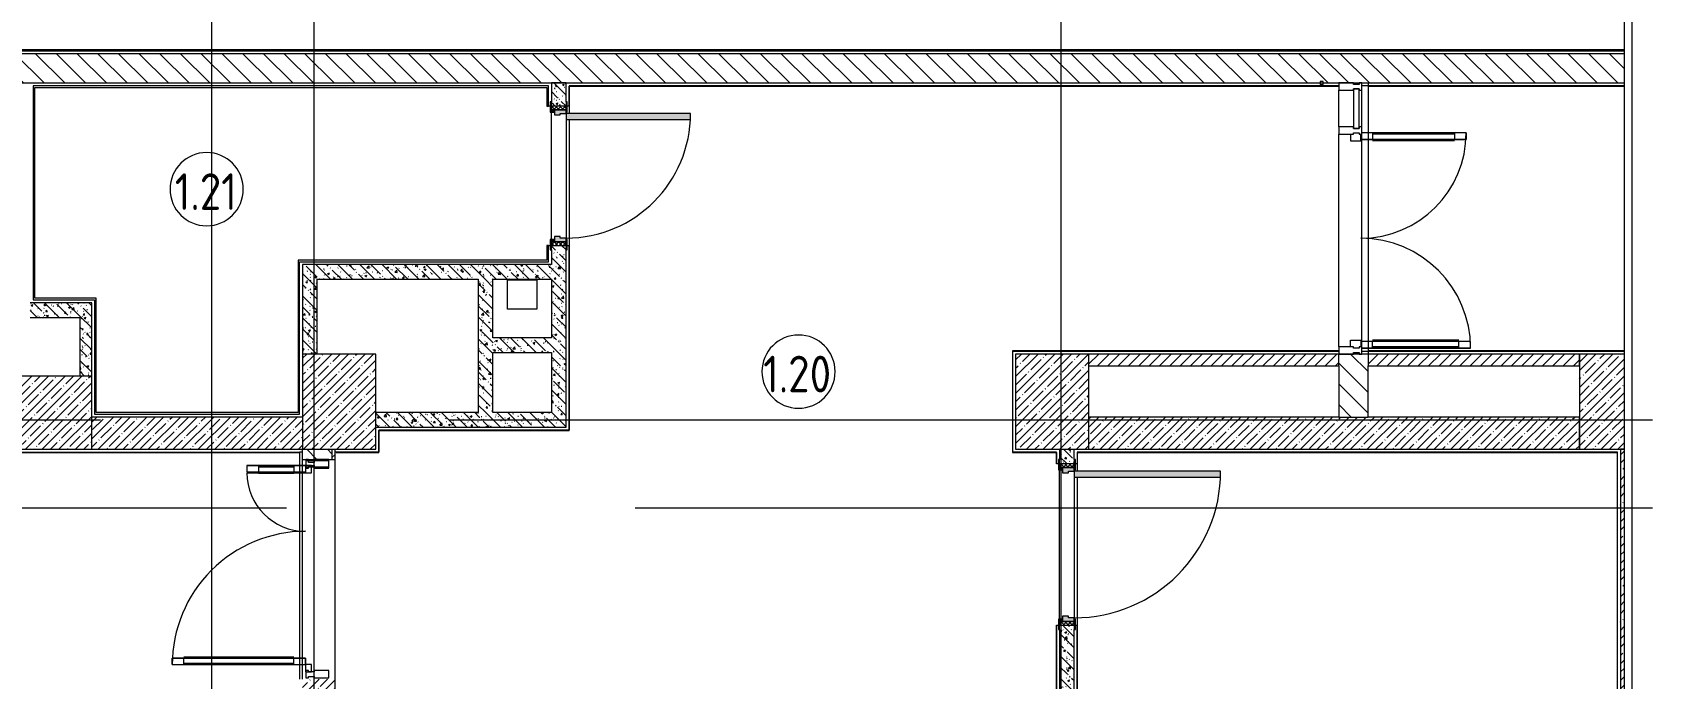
# Model space of a CAD drawing. Header units: millimetres. Extents: x -7229 to 200285, y -8553 to 29000.
# Drawn here: x 169791 to 180856, y 9335 to 13745 of the extents above; entities that cross this region are included whole.
import ezdxf

# ---------------------------------------------------------------- set-up
doc = ezdxf.new("R2010")
doc.units = ezdxf.units.MM
doc.linetypes.add('Осевая', pattern=[15875, 3175, -2381.25, 7937.5, -2381.25])
for name, color, linetype, lineweight in [('A-AREA-IDEN', 7, 'Continuous', 9), ('A-DETL-GENF', 7, 'Continuous', 9), ('A-GLAZ-CURT-2', 7, 'Continuous', 9), ('A-GLAZ-CWMG-3', 7, 'Continuous', 9), ('A-WALL-2', 7, 'Continuous', 9), ('A-WALL-4', 7, 'Continuous', 13), ('I-WALL-7', 7, 'Continuous', 9), ('S-COLS-2', 7, 'Continuous', 9), ('Оси', 7, 'Continuous', 9), ('Оси-2', 7, 'Осевая', 9)]:
    doc.layers.add(name, color=color, linetype=linetype, lineweight=lineweight)
for name, color, linetype, lineweight, true_color in [('A-DETL-GENF-5', 7, 'Continuous', 9, 0xaaaaaa), ('A-DOOR-5', 7, 'Continuous', 9, 0xaaaaaa), ('A-DOOR-6', 7, 'Continuous', 9, 0xe2e2e2), ('A-DOOR-FRAM-4', 7, 'Continuous', 9, 0xe2e2e2), ('A-DOOR-FRAM-5', 7, 'Continuous', 9, 0xaaaaaa), ('A-FLOR-3', 7, 'Continuous', 9, 0xaaaaaa), ('I-WALL-8', 7, 'Continuous', 9, 0x787878)]:
    doc.layers.add(name, color=color, linetype=linetype, lineweight=lineweight, true_color=true_color)
doc.styles.add('GOST Common', font='GOST_Common.ttf', dxfattribs={"width": 0.9, "height": 250})
pattern_1 = [(45, (96155.96, 0), (-57.02463, 57.02463), []), (45, (96212.986, 0), (-57.02463, 57.02463), [100.806, -20.161, 3.353, -16.808])]
pattern_2 = [(135, (96155.96, 0), (-70.71068, -70.71068), [])]
pattern_3 = [(135, (96155.96, 0), (-75.43415, -75.43415), [106.68, -17.78, 3.556, -17.78]), (135, (96155.96, 75.39), (-75.43415, -75.43415), []), (50, (96155.96, 0), (127.52922, -11.15758), [13.335, -146.685]), (355, (96155.96, 0), (-24.66966, 133.74002), [10.668, -117.348]), (100.451, (96166.59, -0.93), (102.85973, 122.58178), [11.333, -124.663]), (46.184, (96155.96, 35.56), (189.75516, -29.43036), [20.002, -220.027]), (96.636, (96171.77, 33.1), (166.1822, 173.1996), [17, -186.995]), (351.184, (96155.96, 35.56), (166.18393, 173.19757), [16.002, -176.022]), (21, (96173.74, 26.67), (106.13027, -71.58603), [13.335, -146.685]), (326, (96173.74, 26.67), (43.26188, 128.93175), [10.668, -117.348]), (71.451, (96182.58, 20.7), (149.39198, 57.34505), [11.333, -124.663]), (37.5, (96155.96, 0), (2.162228, 59.188357), [3.353, -112.573, 3.353, -115.773, -117.792]), (37.5, (96155.96, 0), (2.162228, 59.188357), [-235.052, 3.353, -114.44]), (7.5, (96155.96, 0), (46.773857, 70.12615), [3.353, -64.567, 3.353, -109.906, -44.894]), (7.5, (96155.96, 0), (46.773857, 70.12615), [-181.178, 3.353, -41.542]), (327.5, (96116.31, 0), (94.91367, -4.010093), [3.353, -41.097, 3.353, -135.331, -184.023]), (327.5, (96116.31, 0), (94.91367, -4.010093), [-183.134, 3.353, -180.67]), (317.5, (96098.53, 0), (103.69057, 17.79882), [3.353, -54.432, 3.353, -88.748, -130.683]), (317.5, (96098.53, 0), (103.69057, 17.79882), [-149.885, 3.353, -127.33])]

# ---------------------------------------------------------------- blocks, each defined once
blk = doc.blocks.new('BSC_Колонна _Прямоугольная - 650х500-23287315-План монтажа зашивок 1 этажа  в осях 12-23 лист 1')
at = {"layer": 'S-COLS-2'}
h = blk.add_hatch(dxfattribs=at)
h.set_pattern_fill('FP_152', color=256, style=0, pattern_type=2)
h.set_pattern_definition([(135, (11225, -75730), (-57.02463, -57.02463), []), (135, (11225, -75672.975), (-57.02463, -57.02463), [100.806, -20.161, 3.353, -16.808])])
h.paths.add_polyline_path([(325, -250), (325, 250), (-325, 250), (-325, -250), (169, -250)])
for p, q in [((325, 250), (-325, 250)), ((-325, 250), (-325, -250)), ((325, -250), (325, 250)), ((-325, -250), (325, -250))]:
    blk.add_line(p, q, dxfattribs=at)
blk = doc.blocks.new('BSC_Колонна _Прямоугольная - 500х500-V160-План монтажа зашивок 1 этажа  в осях 12-23 лист 1')
at = {"layer": 'S-COLS-2'}
h = blk.add_hatch(dxfattribs=at)
h.set_pattern_fill('FP_153', color=256, style=0, pattern_type=2)
h.set_pattern_definition([(45, (-73790, -11150), (-57.02463, 57.02463), []), (45, (-73732.975, -11150), (-57.02463, 57.02463), [100.806, -20.161, 3.353, -16.808])])
h.paths.add_polyline_path([(250, -250), (250, 250), (-250, 250), (-250, -250), (-85, -250)])
for p, q in [((250, 250), (-250, 250)), ((-250, 250), (-250, -250)), ((250, -250), (250, 250)), ((-250, -250), (250, -250))]:
    blk.add_line(p, q, dxfattribs=at)
blk = doc.blocks.new('Системная панель - Стекло - 40мм-22736316-План монтажа зашивок 1 этажа  в осях 12-23 лист 1')
at = {"layer": 'A-GLAZ-CURT-2'}
for p, q in [((135, 0), (-135, 0)), ((-135, 0), (-135, -40)), ((135, -40), (135, 0)), ((-135, -40), (135, -40))]:
    blk.add_line(p, q, dxfattribs=at)
blk = doc.blocks.new('Прямоугольный импост - Импост структурный с накладкой - 160мм Темный-32274872-План монтажа зашивок 1 этажа  в осях 12-23 лист 1')
at = {"layer": 'A-GLAZ-CWMG-3'}
for p, q in [((82557, 13100), (82557, 13350)), ((82714, 13100), (82714, 13350))]:
    blk.add_line(p, q, dxfattribs=at)
blk = doc.blocks.new('Прямоугольный импост - Импост структурный с накладкой - 160мм Темный-30755840-План монтажа зашивок 1 этажа  в осях 12-23 лист 1')
at = {"layer": 'A-GLAZ-CWMG-3'}
for p, q in [((-50, 40), (-50, 140)), ((-50, 140), (0, 140)), ((0, 140), (0, 40)), ((-40, 40), (-50, 40)), ((-50, -17), (-50, 0)), ((-50, 0), (-40, 0)), ((-40, 0), (-40, 40)), ((-10, 40), (-10, 0)), ((0, 40), (-10, 40)), ((-10, 0), (0, 0)), ((0, 0), (0, -17)), ((0, -17), (-50, -17))]:
    blk.add_line(p, q, dxfattribs=at)
blk = doc.blocks.new('Дверь_Витражная_остекление_ - ДВН_CОШ в витраже В-7-32274869-План монтажа зашивок 1 этажа  в осях 12-23 лист 1')
at = {"layer": 'A-DETL-GENF-5'}
for p, q in [((-735, 730), (-690, 730)), ((-735, 730), (-735, 17)), ((-690, 730), (-735, 730)), ((-735, 730), (-735, 17)), ((-690, 730), (-690, 10)), ((-690, 10), (-690, 730)), ((681, 680), (681, 90)), ((735, 760), (690, 760)), ((690, 760), (690, 10)), ((735, 760), (690, 760)), ((690, 760), (690, 10)), ((735, 680), (690, 680)), ((725, 680), (725, 90)), ((735, 760), (735, 17)), ((735, 17), (735, 760)), ((-735, 650), (-690, 650)), ((-725, 650), (-725, 90)), ((-681, 650), (-681, 90)), ((-735, 90), (-690, 90)), ((-690, 10), (-725, 10)), ((-725, 10), (-690, 10)), ((-680, 10), (-725, 10)), ((-680, -60), (-680, 10)), ((680, -60), (680, 10)), ((680, 10), (725, 10)), ((735, 90), (690, 90)), ((690, 10), (725, 10)), ((690, 10), (725, 10)), ((-725, -60), (-680, -60)), ((725, -60), (680, -60))]:
    blk.add_line(p, q, dxfattribs=at)
at = {"layer": 'A-DOOR-5'}
for p, q in [((-735, 730), (-735, 17)), ((735, 760), (735, 17))]:
    blk.add_line(p, q, dxfattribs=at)
for centre, radius, start, end in [((-735, 10), 720, 360, 90), ((735, 10), 750, 90, 180)]:
    blk.add_arc(centre, radius, start, end, dxfattribs=at)
blk = doc.blocks.new('Прямоугольный импост - Импост структурный с накладкой - 160мм Темный-30755836-План монтажа зашивок 1 этажа  в осях 12-23 лист 1')
at = {"layer": 'A-GLAZ-CWMG-3'}
for p, q in [((-25, 40), (-25, 140)), ((-25, 140), (25, 140)), ((25, 140), (25, 40)), ((-15, 40), (-25, 40)), ((-25, -17), (-25, 0)), ((-25, 0), (-15, 0)), ((-15, 0), (-15, 40)), ((15, 40), (15, 0)), ((25, 40), (15, 40)), ((15, 0), (25, 0)), ((25, 0), (25, -17)), ((25, -17), (-25, -17))]:
    blk.add_line(p, q, dxfattribs=at)
blk = doc.blocks.new('Прямоугольный импост - Импост структурный с накладкой - 160мм Темный-30755843-План монтажа зашивок 1 этажа  в осях 12-23 лист 1')
at = {"layer": 'A-GLAZ-CWMG-3'}
for p, q in [((0, 140), (-50, 140)), ((-50, 140), (-50, 40)), ((0, 40), (0, 140)), ((-50, 40), (-40, 40)), ((-40, 0), (-50, 0)), ((-50, 0), (-50, -17)), ((-40, 40), (-40, 0)), ((-10, 0), (-10, 40)), ((-10, 40), (0, 40)), ((0, 0), (-10, 0)), ((0, -17), (0, 0)), ((-50, -17), (0, -17))]:
    blk.add_line(p, q, dxfattribs=at)
blk = doc.blocks.new('110_Дверь_СКБ_1Ст_Внутренняя1 - Д-7_п__950x2100h_Туалет EW30-32892359-План монтажа зашивок 1 этажа  в осях 12-23 лист 1')
at = {"layer": 'A-DOOR-5'}
h = blk.add_hatch(dxfattribs=at)
h.set_pattern_fill('FP_31', color=256, style=0, pattern_type=2)
h.set_pattern_definition([(135, (1826.41, 114.685), (-14.14214, -14.14214), []), (225, (1826.41, 114.685), (14.14214, -14.14214), [])])
h.paths.add_polyline_path([(487, -50), (487, 50), (462, 50), (462, -50)])
at = {"layer": 'A-DOOR-6'}
h = blk.add_hatch(color=256, dxfattribs=at)
h.paths.add_polyline_path([(462, 19), (462, 50), (437, 50), (437, 10), (427, 10), (427, -30), (462, -30), (462, -19)])
h.paths.add_polyline_path([(-403, 10), (-413, 10), (-413, 50), (-438, 50), (-438, -30), (-403, -30), (-403, -6)])
at = {"layer": 'A-DOOR-FRAM-4'}
for points in [[(-373, 366), (-373, 900), (-413, 900), (-413, 50), (-373, 50), (-373, 220)], [(-423, 50), (-423, 58), (-493, 58), (-493, 50), (-438, 50)], [(517, 50), (517, 58), (447, 58), (447, 50), (487, 50)], [(-423, -58), (-423, -50), (-493, -50), (-493, -58), (-425, -58)], [(-423, -30), (-438, -30), (-438, -50), (-423, -50)], [(462, -30), (447, -30), (447, -50), (462, -50)], [(517, -50), (447, -50), (447, -58), (517, -58)]]:
    blk.add_hatch(color=256, dxfattribs=at).paths.add_polyline_path(points)
at = {"layer": 'A-DOOR-FRAM-5'}
h = blk.add_hatch(dxfattribs=at)
h.set_pattern_fill('FP_32', color=256, style=0, pattern_type=2)
h.set_pattern_definition([(45, (-296.384, 114.685), (-14.1421, 14.1421), []), (135, (-296.384, 114.685), (-14.1421, -14.1421), [])])
h.paths.add_polyline_path([(-438, -50), (-438, 50), (-463, 50), (-463, -50), (-457, -50)])
at = {"layer": 'A-DOOR-5'}
for p, q in [((-413, 900), (-413, 50)), ((-373, 900), (-413, 900)), ((-373, 50), (-373, 900)), ((-413, 50), (-373, 50))]:
    blk.add_line(p, q, dxfattribs=at)
blk.add_arc((-413, 50), 850, 360, 90, dxfattribs=at)
at = {"layer": 'A-DOOR-FRAM-5'}
for p, q in [((-423, 58), (-493, 58)), ((-493, 58), (-493, 50)), ((-493, 50), (-423, 50)), ((-438, 50), (-463, 50)), ((-463, 50), (-463, -50)), ((-413, 50), (-438, 50)), ((-438, 50), (-438, -30)), ((-438, -50), (-438, 50)), ((-423, 50), (-438, 50)), ((-438, 50), (-438, 49)), ((-438, 49), (-423, 49)), ((-423, 50), (-423, 58)), ((-423, 49), (-423, 50)), ((-413, 10), (-413, 50)), ((-403, 10), (-413, 10)), ((-403, -30), (-403, 10)), ((437, 10), (427, 10)), ((427, 10), (427, -30)), ((437, 50), (437, 10)), ((462, 50), (437, 50)), ((517, 58), (447, 58)), ((447, 58), (447, 50)), ((462, 50), (447, 50)), ((447, 50), (447, 49)), ((447, 50), (517, 50)), ((447, 49), (462, 49)), ((462, -30), (462, 50)), ((487, 50), (462, 50)), ((462, 50), (462, -50)), ((462, 49), (462, 50)), ((487, -50), (487, 50)), ((517, 50), (517, 58)), ((-423, -50), (-493, -50)), ((-493, -50), (-493, -58)), ((-493, -58), (-423, -58)), ((-463, -50), (-438, -50)), ((-438, -30), (-403, -30)), ((-423, -30), (-438, -30)), ((-438, -30), (-438, -50)), ((-438, -50), (-423, -50)), ((-423, -50), (-423, -30)), ((-423, -58), (-423, -50)), ((427, -30), (462, -30)), ((462, -30), (447, -30)), ((447, -30), (447, -50)), ((447, -50), (462, -50)), ((517, -50), (447, -50)), ((447, -50), (447, -58)), ((447, -58), (517, -58)), ((462, -50), (462, -30)), ((462, -50), (487, -50)), ((517, -58), (517, -50))]:
    blk.add_line(p, q, dxfattribs=at)
blk = doc.blocks.new('Прямоугольный импост - Импост структурный с накладкой - 160мм Темный-32274804-План монтажа зашивок 1 этажа  в осях 12-23 лист 1')
at = {"layer": 'A-GLAZ-CWMG-3'}
for p, q in [((-50, 40), (-50, 140)), ((-50, 140), (0, 140)), ((0, 140), (0, 40)), ((-40, 40), (-50, 40)), ((-50, -17), (-50, 0)), ((-50, 0), (-40, 0)), ((-40, 0), (-40, 40)), ((-10, 40), (-10, 0)), ((0, 40), (-10, 40)), ((-10, 0), (0, 0)), ((0, 0), (0, -17)), ((0, -17), (-50, -17))]:
    blk.add_line(p, q, dxfattribs=at)
blk = doc.blocks.new('Дверь_Витражная_остекление_ - ВВ-6 остекление-32274838-План монтажа зашивок 1 этажа  в осях 12-23 лист 1')
at = {"layer": 'A-DETL-GENF-5'}
for p, q in [((-655, 930), (-610, 930)), ((-655, 930), (-655, 20)), ((-610, 930), (-655, 930)), ((-655, 930), (-655, 20)), ((-610, 930), (-610, 20)), ((-610, 20), (-610, 930)), ((-655, 850), (-610, 850)), ((-645, 850), (-645, 100)), ((-601, 850), (-601, 100)), ((651, 340), (651, 100)), ((705, 420), (660, 420)), ((660, 420), (660, 20)), ((705, 420), (660, 420)), ((660, 420), (660, 20)), ((705, 340), (660, 340)), ((695, 340), (695, 100)), ((705, 420), (705, 20)), ((705, 20), (705, 420)), ((-655, 100), (-610, 100)), ((-610, 20), (-655, 20)), ((-655, 20), (-610, 20)), ((705, 100), (660, 100))]:
    blk.add_line(p, q, dxfattribs=at)
at = {"layer": 'A-DOOR-5'}
for p, q in [((-655, 930), (-655, 20)), ((655, 420), (655, 20)), ((-655, 20), (-705, 20)), ((-705, 20), (-705, -20)), ((-655, -20), (-655, 20)), ((705, 20), (655, 20)), ((655, 20), (655, -20)), ((705, -20), (705, 20)), ((-705, -20), (-655, -20)), ((655, -20), (705, -20))]:
    blk.add_line(p, q, dxfattribs=at)
for centre, radius, start, end in [((-655, 20), 910, 360, 90), ((655, 20), 400, 90, 180)]:
    blk.add_arc(centre, radius, start, end, dxfattribs=at)
blk = doc.blocks.new('110_Дверь_СКБ_1Ст_Внутренняя1 - Д-4 _п_ 1100x2100h_су мгн 2-V174-План монтажа зашивок 1 этажа  в осях 12-23 лист 1')
at = {"layer": 'A-DOOR-5'}
h = blk.add_hatch(dxfattribs=at)
h.set_pattern_fill('FP_27', color=256, style=0, pattern_type=2)
h.set_pattern_definition([(135, (1751.41, 114.685), (-14.14214, -14.14214), []), (225, (1751.41, 114.685), (14.14214, -14.14214), [])])
h.paths.add_polyline_path([(562.5, -50), (562.5, 50), (537.5, 50), (537.5, -50)])
at = {"layer": 'A-DOOR-6'}
h = blk.add_hatch(color=256, dxfattribs=at)
h.paths.add_polyline_path([(537.5, -30), (537.5, 50), (512.5, 50), (512.5, 10), (502.5, 10), (502.5, -30), (512.5, -30)])
h.paths.add_polyline_path([(-477.5, -6), (-477.5, 10), (-487.5, 10), (-487.5, 50), (-512.5, 50), (-512.5, -30), (-477.5, -30)])
at = {"layer": 'A-DOOR-FRAM-4'}
for points in [[(-447.5, 180.6), (-447.5, 1050), (-487.5, 1050), (-487.5, 50), (-447.5, 50), (-447.5, 70)], [(-497.5, 50), (-497.5, 58), (-567.5, 58), (-567.5, 50), (-512.5, 50)], [(592.5, 58), (522.5, 58), (522.5, 50), (592.5, 50)], [(-497.5, -50), (-567.5, -50), (-567.5, -58), (-497.5, -58)], [(-497.5, -30), (-512.5, -30), (-512.5, -50), (-497.5, -50)], [(537.5, -30), (522.5, -30), (522.5, -50), (537.5, -50)], [(592.5, -50), (522.5, -50), (522.5, -58), (592.5, -58)]]:
    blk.add_hatch(color=256, dxfattribs=at).paths.add_polyline_path(points)
at = {"layer": 'A-DOOR-FRAM-5'}
h = blk.add_hatch(dxfattribs=at)
h.set_pattern_fill('FP_28', color=256, style=0, pattern_type=2)
h.set_pattern_definition([(45, (-371.384, 114.685), (-14.1421, 14.1421), []), (135, (-371.384, 114.685), (-14.1421, -14.1421), [])])
h.paths.add_polyline_path([(-512.5, 50), (-537.5, 50), (-537.5, -50), (-512.5, -50)])
at = {"layer": 'A-DOOR-5'}
for p, q in [((-487.5, 1050), (-487.5, 50)), ((-447.5, 1050), (-487.5, 1050)), ((-447.5, 50), (-447.5, 1050)), ((-487.5, 50), (-447.5, 50))]:
    blk.add_line(p, q, dxfattribs=at)
blk.add_arc((-487.5, 50), 1000, 360, 90, dxfattribs=at)
at = {"layer": 'A-DOOR-FRAM-5'}
for p, q in [((-497.5, 58), (-567.5, 58)), ((-567.5, 58), (-567.5, 50)), ((-567.5, 50), (-497.5, 50)), ((-512.5, 50), (-537.5, 50)), ((-537.5, 50), (-537.5, -50)), ((-487.5, 50), (-512.5, 50)), ((-512.5, 50), (-512.5, -30)), ((-512.5, -50), (-512.5, 50)), ((-497.5, 50), (-512.5, 50)), ((-512.5, 50), (-512.5, 49)), ((-512.5, 49), (-497.5, 49)), ((-497.5, 50), (-497.5, 58)), ((-497.5, 49), (-497.5, 50)), ((-487.5, 10), (-487.5, 50)), ((-477.5, 10), (-487.5, 10)), ((-477.5, -30), (-477.5, 10)), ((512.5, 10), (502.5, 10)), ((502.5, 10), (502.5, -30)), ((512.5, 50), (512.5, 10)), ((537.5, 50), (512.5, 50)), ((592.5, 58), (522.5, 58)), ((522.5, 58), (522.5, 50)), ((537.5, 50), (522.5, 50)), ((522.5, 50), (522.5, 49)), ((522.5, 50), (592.5, 50)), ((522.5, 49), (537.5, 49)), ((537.5, -30), (537.5, 50)), ((562.5, 50), (537.5, 50)), ((537.5, 50), (537.5, -50)), ((537.5, 49), (537.5, 50)), ((562.5, -50), (562.5, 50)), ((592.5, 50), (592.5, 58)), ((-497.5, -50), (-567.5, -50)), ((-567.5, -50), (-567.5, -58)), ((-567.5, -58), (-497.5, -58)), ((-537.5, -50), (-512.5, -50)), ((-512.5, -30), (-477.5, -30)), ((-497.5, -30), (-512.5, -30)), ((-512.5, -30), (-512.5, -50)), ((-512.5, -50), (-497.5, -50)), ((-497.5, -50), (-497.5, -30)), ((-497.5, -58), (-497.5, -50)), ((502.5, -30), (537.5, -30)), ((537.5, -30), (522.5, -30)), ((522.5, -30), (522.5, -50)), ((522.5, -50), (537.5, -50)), ((592.5, -50), (522.5, -50)), ((522.5, -50), (522.5, -58)), ((522.5, -58), (592.5, -58)), ((537.5, -50), (537.5, -30)), ((537.5, -50), (562.5, -50)), ((592.5, -58), (592.5, -50))]:
    blk.add_line(p, q, dxfattribs=at)
blk = doc.blocks.new('Прямоугольный импост - Импост структурный с накладкой - 160мм Темный-32274805-План монтажа зашивок 1 этажа  в осях 12-23 лист 1')
at = {"layer": 'A-GLAZ-CWMG-3'}
for p, q in [((-25, 40), (-25, 140)), ((-25, 140), (25, 140)), ((25, 140), (25, 40)), ((-15, 40), (-25, 40)), ((-25, -17), (-25, 0)), ((-25, 0), (-15, 0)), ((-15, 0), (-15, 40)), ((15, 40), (15, 0)), ((25, 40), (15, 40)), ((15, 0), (25, 0)), ((25, 0), (25, -17)), ((25, -17), (-25, -17))]:
    blk.add_line(p, q, dxfattribs=at)
blk = doc.blocks.new('BSC_Колонна _Прямоугольная - 650х500-V185-План монтажа зашивок 1 этажа  в осях 12-23 лист 1')
at = {"layer": 'S-COLS-2'}
h = blk.add_hatch(dxfattribs=at)
h.set_pattern_fill('FP_174', color=256, style=0, pattern_type=2)
h.set_pattern_definition([(135, (11225, -80600), (-57.02463, -57.02463), []), (135, (11225, -80542.975), (-57.02463, -57.02463), [100.806, -20.161, 3.353, -16.808])])
h.paths.add_polyline_path([(325, -250), (325, 250), (-325, 250), (-325, -250), (280, -250)])
for p, q in [((325, 250), (-325, 250)), ((-325, 250), (-325, -250)), ((325, -250), (325, 250)), ((-325, -250), (325, -250))]:
    blk.add_line(p, q, dxfattribs=at)
blk = doc.blocks.new('Прямоугольный импост - Импост структурный с накладкой - 160мм Темный-32274806-План монтажа зашивок 1 этажа  в осях 12-23 лист 1')
at = {"layer": 'A-GLAZ-CWMG-3'}
for p, q in [((0, 140), (-50, 140)), ((-50, 140), (-50, 40)), ((0, 40), (0, 140)), ((-50, 40), (-40, 40)), ((-40, 0), (-50, 0)), ((-50, 0), (-50, -17)), ((-40, 40), (-40, 0)), ((-10, 0), (-10, 40)), ((-10, 40), (0, 40)), ((0, 0), (-10, 0)), ((0, -17), (0, 0)), ((-50, -17), (0, -17))]:
    blk.add_line(p, q, dxfattribs=at)
blk = doc.blocks.new('DET_L_Линия разрыва - М100-V226-План монтажа зашивок 1 этажа  в осях 12-23 лист 1')
at = {"layer": 'A-DETL-GENF'}
blk.add_line((11740, 0), (0, 0), dxfattribs=at)
blk = doc.blocks.new('Марка_Помещения - Номер-25198446-План монтажа зашивок 1 этажа  в осях 12-23 лист 1')
at = {"layer": 'A-AREA-IDEN'}
for start, end in [(360, 180), (180, 360)]:
    blk.add_arc((0, 0), 2.5, start, end, dxfattribs=at)

msp = doc.modelspace()

# ---------------------------------------------------------------- hatches: boundary and pattern name
at = {"layer": 'I-WALL-7'}
h = msp.add_hatch(dxfattribs=at)
h.set_pattern_fill('FP_136', color=256, style=0, pattern_type=2)
h.set_pattern_definition(pattern_2)
h.paths.add_polyline_path([(172252, 13400), (180661.6, 13400), (180661.6, 13600), (164806, 13600), (164806, 13400), (169796, 13400)])
h = msp.add_hatch(dxfattribs=at)
h.set_pattern_fill('FP_154', color=256, style=0, pattern_type=2)
h.set_pattern_definition([(45, (96155.96, 0), (-35.35534, 35.35534), [])])
h.paths.add_polyline_path([(178104.9, 11470), (178713, 11470), (178713, 11550), (177006, 11550), (177006, 11470)])
h.paths.add_polyline_path([(178913, 11470), (180356, 11470), (180356, 11550), (178913, 11550)])
h = msp.add_hatch(dxfattribs=at)
h.set_pattern_fill('FP_136', color=256, style=0, pattern_type=2)
h.set_pattern_definition(pattern_2)
h.paths.add_polyline_path([(178913, 11120), (178913, 11550), (178713, 11550), (178713, 11120), (178870, 11120)])
h = msp.add_hatch(dxfattribs=at)
h.set_pattern_fill('FP_117', color=256, style=0, pattern_type=2)
h.set_pattern_definition(pattern_1)
h.paths.add_polyline_path([(170196, 10900), (171636, 10900), (171636, 11120), (170196, 11120), (170196, 11055.8)])
h = msp.add_hatch(dxfattribs=at)
h.set_pattern_fill('FP_117', color=256, style=0, pattern_type=2)
h.set_pattern_definition(pattern_1)
h.paths.add_polyline_path([(178006, 10900), (180356, 10900), (180356, 11120), (177006, 11120), (177006, 10900), (177040.1, 10900)])
h = msp.add_hatch(dxfattribs=at)
h.set_pattern_fill('FP_117', color=256, style=0, pattern_type=2)
h.set_pattern_definition(pattern_1)
h.paths.add_polyline_path([(171856, 7900), (171856, 9330), (171636, 9330), (171636, 7900)])
h.paths.add_polyline_path([(171856, 10830), (171856, 10900), (171836, 10900), (171836, 10830)])
h = msp.add_hatch(dxfattribs=at)
h.set_pattern_fill('FP_136', color=256, style=0, pattern_type=2)
h.set_pattern_definition(pattern_2)
h.paths.add_polyline_path([(171802.1, 10830), (171836, 10830), (171836, 10900), (171636, 10900), (171636, 10830)])
h = msp.add_hatch(dxfattribs=at)
h.set_pattern_fill('FP_117', color=256, style=0, pattern_type=2)
h.set_pattern_definition(pattern_1)
h.paths.add_polyline_path([(180661.6, 4050), (180661.6, 10900), (180636, 10900), (180636, 4050)])
at = {"layer": 'I-WALL-8'}
h = msp.add_hatch(dxfattribs=at)
h.set_pattern_fill('FP_138', color=256, style=0, pattern_type=2)
h.set_pattern_definition(pattern_3)
h.paths.add_polyline_path([(173435.8, 11050), (173435.8, 12291.1), (173335.8, 12291.1), (173335.8, 11050)])
h.paths.add_polyline_path([(173335.8, 13241.1), (173435.8, 13241.1), (173435.8, 13400), (173335.8, 13400), (173335.8, 13271.1)])
h = msp.add_hatch(dxfattribs=at)
h.set_pattern_fill('FP_138', color=256, style=0, pattern_type=2)
h.set_pattern_definition(pattern_3)
h.paths.add_polyline_path([(173335.8, 12060), (173335.8, 12160), (171636, 12160), (171636, 12060), (173238.4, 12060)])
h = msp.add_hatch(dxfattribs=at)
h.set_pattern_fill('FP_138', color=256, style=0, pattern_type=2)
h.set_pattern_definition(pattern_3)
h.paths.add_polyline_path([(171636, 11550), (171736, 11550), (171736, 12060), (171636, 12060), (171636, 11880.8)])
h = msp.add_hatch(dxfattribs=at)
h.set_pattern_fill('FP_138', color=256, style=0, pattern_type=2)
h.set_pattern_definition(pattern_3)
h.paths.add_polyline_path([(172835.8, 11150), (172935.8, 11150), (172935.8, 12060), (172835.8, 12060), (172835.8, 11442.9)])
h = msp.add_hatch(dxfattribs=at)
h.set_pattern_fill('FP_138', color=256, style=0, pattern_type=2)
h.set_pattern_definition(pattern_3)
h.paths.add_polyline_path([(170116, 11800), (170116, 11900), (169776, 11900), (169776, 11800)])
h = msp.add_hatch(dxfattribs=at)
h.set_pattern_fill('FP_138', color=256, style=0, pattern_type=2)
h.set_pattern_definition(pattern_3)
h.paths.add_polyline_path([(170116, 11400), (170196, 11400), (170196, 11900), (170116, 11900), (170116, 11800)])
h = msp.add_hatch(dxfattribs=at)
h.set_pattern_fill('FP_138', color=256, style=0, pattern_type=2)
h.set_pattern_definition(pattern_3)
h.paths.add_polyline_path([(173138.3, 11560), (173335.8, 11560), (173335.8, 11660), (172935.8, 11660), (172935.8, 11560), (173026.4, 11560)])
h = msp.add_hatch(dxfattribs=at)
h.set_pattern_fill('FP_138', color=256, style=0, pattern_type=2)
h.set_pattern_definition(pattern_3)
h.paths.add_polyline_path([(173034.7, 11050), (173335.8, 11050), (173335.8, 11150), (172136, 11150), (172136, 11050), (172969.8, 11050)])
h = msp.add_hatch(dxfattribs=at)
h.set_pattern_fill('FP_138', color=256, style=0, pattern_type=2)
h.set_pattern_definition(pattern_3)
h.paths.add_polyline_path([(176906, 9200), (176906, 9700), (176806, 9700), (176806, 9200)])
h.paths.add_polyline_path([(176806, 10800), (176906, 10800), (176906, 10900), (176806, 10900), (176806, 10830)])
at = {"layer": 'S-COLS-2'}
h = msp.add_hatch(dxfattribs=at)
h.set_pattern_fill('FP_117', color=256, style=0, pattern_type=2)
h.set_pattern_definition(pattern_1)
h.paths.add_polyline_path([(180636, 10900), (180661.6, 10900), (180661.6, 11550), (180356, 11550), (180356, 10900), (180616, 10900)])

# ---------------------------------------------------------------- linework, layer by layer
at = {"layer": 'A-FLOR-3'}
for p, q in [((178713, 13380), (173455.8, 13380)), ((178913, 13380), (178870, 13380)), ((173327.8, 13241.1), (173315.8, 13241.1)), ((173455.8, 13241.1), (173443.8, 13241.1)), ((173455.8, 13241.1), (173455.8, 13191.1)), ((173455.8, 13151.1), (173455.8, 12291.1)), ((178870, 11600), (178870, 13050)), ((173315.8, 12291.1), (173327.8, 12291.1)), ((173443.8, 12291.1), (173455.8, 12291.1)), ((173036.5, 12057), (173236.5, 12057)), ((173036.5, 11857), (173036.5, 12057)), ((173236.5, 12057), (173236.5, 11857)), ((173236.5, 11857), (173036.5, 11857)), ((176486, 10880), (176486, 11570)), ((176486, 11570), (178713, 11570)), ((178870, 11570), (178913, 11570)), ((173455.8, 11030), (172156, 11030)), ((172156, 11030), (172156, 10880)), ((169035.8, 10880), (171616, 10880)), ((171636, 10880), (171616, 10880)), ((171616, 10880), (171616, 9330)), ((171866, 10880), (171856, 10880)), ((176786, 10880), (176486, 10880)), ((176786, 10800), (176786, 10880)), ((180616, 10880), (176926, 10880)), ((180616, 4070), (180616, 10880)), ((176798, 10800), (176786, 10800)), ((176926, 10800), (176914, 10800)), ((176926, 10800), (176926, 10750)), ((176926, 10710), (176926, 9700)), ((176786, 9220), (176786, 9700)), ((176786, 9700), (176798, 9700)), ((176914, 9700), (176926, 9700))]:
    msp.add_line(p, q, dxfattribs=at)
at = {"layer": 'A-WALL-2'}
for p, q in [((178606, 13410), (178586, 13410)), ((178586, 13410), (178586, 13390)), ((178586, 13390), (178606, 13390)), ((178606, 13390), (178606, 13410))]:
    msp.add_line(p, q, dxfattribs=at)
at = {"layer": 'A-WALL-4'}
for p, q in [((173435.8, 13400), (173335.8, 13400)), ((178713, 11470), (178713, 11550)), ((178913, 11550), (178913, 11470)), ((178713, 11120), (178913, 11120)), ((171836, 10900), (171836, 10830))]:
    msp.add_line(p, q, dxfattribs=at)
at = {"layer": 'I-WALL-7'}
for p, q in [((166986, 13628), (180661.6, 13628)), ((166986, 13620), (180661.6, 13620)), ((180661.6, 13600), (166966, 13600)), ((169776, 13400), (173335.8, 13400)), ((173335.8, 13400), (173335.8, 13271.1)), ((173435.8, 13271.1), (173435.8, 13400)), ((173435.8, 13400), (180661.6, 13400)), ((178913, 13400), (178913, 11550)), ((173315.8, 13380), (169796, 13380)), ((169796, 13380), (169796, 11920)), ((169807, 13369), (173304.8, 13369)), ((169807, 11931), (169807, 13369)), ((173304.8, 13369), (173304.8, 13241.1)), ((173315.8, 13241.1), (173315.8, 13380)), ((173455.8, 13380), (173455.8, 13241.1)), ((173456.8, 13379), (178713, 13379)), ((173456.8, 13241.1), (173456.8, 13379)), ((178713, 13379), (178713, 13380)), ((180661.6, 13380), (178913, 13380)), ((178913, 13379), (180661.6, 13379)), ((173304.8, 13241.1), (173315.8, 13241.1)), ((173335.8, 12331.1), (173335.8, 13201.1)), ((173455.8, 13241.1), (173456.8, 13241.1)), ((173435.8, 13151.1), (173435.8, 12341.1)), ((178713, 11600), (178713, 13050)), ((173315.8, 12291.1), (173304.8, 12291.1)), ((173304.8, 12291.1), (173304.8, 12191)), ((173315.8, 12180), (173315.8, 12291.1)), ((173455.8, 12291.1), (173455.8, 11030)), ((173456.8, 12291.1), (173455.8, 12291.1)), ((173456.8, 11029), (173456.8, 12291.1)), ((171605, 12191), (171605, 11151)), ((173304.8, 12191), (171605, 12191)), ((171616, 11140), (171616, 12180)), ((171616, 12180), (173315.8, 12180)), ((173335.8, 12261.1), (173335.8, 12160)), ((173435.8, 11050), (173435.8, 12261.1)), ((173335.8, 12160), (171636, 12160)), ((171636, 12160), (171636, 11550)), ((171736, 12060), (172835.8, 12060)), ((171736, 11550), (171736, 12060)), ((172835.8, 12060), (172835.8, 11150)), ((172935.8, 12060), (173335.8, 12060)), ((172935.8, 11660), (172935.8, 12060)), ((173335.8, 12060), (173335.8, 11660)), ((170196, 11900), (169776, 11900)), ((169796, 11920), (170216, 11920)), ((170227, 11931), (169807, 11931)), ((170196, 11400), (170196, 11900)), ((170216, 11920), (170216, 11140)), ((170227, 11151), (170227, 11931)), ((169776, 11800), (170116, 11800)), ((170116, 11800), (170116, 11400)), ((173335.8, 11660), (172935.8, 11660)), ((172935.8, 11150), (172935.8, 11560)), ((172935.8, 11560), (173335.8, 11560)), ((173335.8, 11560), (173335.8, 11150)), ((176485, 11571), (176485, 10879)), ((178713, 11571), (176485, 11571)), ((178713, 11550), (177006, 11550)), ((178713, 11570), (178713, 11571)), ((178913, 11550), (178713, 11550)), ((180661.6, 11571), (178913, 11571)), ((178913, 11570), (180661.6, 11570)), ((180356, 11550), (178913, 11550)), ((180356, 11470), (180356, 11550)), ((177006, 11470), (178713, 11470)), ((178713, 11470), (178713, 11120)), ((178913, 11120), (178913, 11470)), ((178913, 11470), (180356, 11470)), ((171636, 11120), (170196, 11120)), ((170216, 11140), (171616, 11140)), ((171605, 11151), (170227, 11151)), ((172835.8, 11150), (172136, 11150)), ((173335.8, 11150), (172935.8, 11150)), ((178713, 11120), (177006, 11120)), ((180356, 11120), (178913, 11120)), ((180356, 10900), (180356, 11120)), ((172136, 11050), (173435.8, 11050)), ((172157, 11029), (173456.8, 11029)), ((172157, 10879), (172157, 11029)), ((169085.8, 10879), (171615.5, 10879)), ((170196, 10900), (171636, 10900)), ((171615.5, 10879), (171615.5, 10880)), ((171636, 9330), (171636, 10900)), ((171856, 10900), (171856, 9200)), ((172156, 10880), (171866, 10880)), ((171866, 10880), (171866, 10879)), ((171866, 10879), (172157, 10879)), ((176485, 10879), (176785, 10879)), ((176785, 10879), (176785, 10800)), ((176806, 10900), (176806, 10830)), ((176906, 10830), (176906, 10900)), ((176926, 10880), (176926, 10800)), ((176927, 10880), (176927, 10800)), ((176927, 10879), (180615, 10879)), ((177006, 10900), (180356, 10900)), ((180615, 10879), (180615, 4071)), ((180636, 10900), (180636, 4050)), ((180661.6, 10900), (180636, 10900)), ((171636, 10830), (171856, 10830)), ((176785, 10800), (176786, 10800)), ((176806, 9740), (176806, 10760)), ((176926, 10800), (176927, 10800)), ((176906, 10710), (176906, 9750)), ((176786, 9700), (176785, 9700)), ((176785, 9700), (176785, 9221)), ((176806, 9670), (176806, 9200)), ((176906, 9200), (176906, 9670)), ((176927, 9700), (176926, 9700)), ((176926, 9700), (176926, 9220)), ((176927, 9221), (176927, 9700))]:
    msp.add_line(p, q, dxfattribs=at)
at = {"layer": 'S-COLS-2'}
for p, q in [((180661.6, 11550), (180356, 11550)), ((180356, 11550), (180356, 10900)), ((180356, 10900), (180661.6, 10900))]:
    msp.add_line(p, q, dxfattribs=at)
at = {"layer": 'Оси'}
for p, q in [((177756, 13400), (180256, 13400)), ((178356, 11100), (180856, 11100)), ((178356, 10500), (180856, 10500))]:
    msp.add_line(p, q, dxfattribs=at)
at = {"layer": 'Оси-2'}
for p, q in [((171716, 593.7), (171716, 25078.1)), ((171016, 593.7), (171016, 24898.1)), ((176816, 593.7), (176816, 24890.1)), ((180716, 593.7), (180716, 19415.1)), ((135242.6, 13400), (177756, 13400)), ((135332.1, 11100), (178356, 11100)), ((136602.1, 10500), (178356, 10500))]:
    msp.add_line(p, q, dxfattribs=at)

# ---------------------------------------------------------------- block references
at = {"layer": 'A-AREA-IDEN', "xscale": 99.99999999999993, "yscale": 99.99999999999993, "zscale": 99.99999999999993}
for p in [(170981.2, 12674.9), (175023.5, 11429.9)]:
    msp.add_blockref('Марка_Помещения - Номер-25198446-План монтажа зашивок 1 этажа  в осях 12-23 лист 1', p, dxfattribs=at)
at = {"layer": 'A-DETL-GENF', "rotation": 90.00000000000031}
msp.add_blockref('DET_L_Линия разрыва - М100-V226-План монтажа зашивок 1 этажа  в осях 12-23 лист 1', (180661.6, 3301.1), dxfattribs=at)
at = {"layer": 'A-DOOR-5'}
for name, p, rotation in [('110_Дверь_СКБ_1Ст_Внутренняя1 - Д-7_п__950x2100h_Туалет EW30-32892359-План монтажа зашивок 1 этажа  в осях 12-23 лист 1', (173385.8, 12778.6), 270), ('Дверь_Витражная_остекление_ - ДВН_CОШ в витраже В-7-32274869-План монтажа зашивок 1 этажа  в осях 12-23 лист 1', (178853, 12325), 269.9999999999999), ('Дверь_Витражная_остекление_ - ВВ-6 остекление-32274838-План монтажа зашивок 1 этажа  в осях 12-23 лист 1', (171676, 10085), 89.99999999999959), ('110_Дверь_СКБ_1Ст_Внутренняя1 - Д-4 _п_ 1100x2100h_су мгн 2-V174-План монтажа зашивок 1 этажа  в осях 12-23 лист 1', (176856, 10262.5), 269.9999999999998)]:
    msp.add_blockref(name, p, dxfattribs=dict(at, rotation=rotation))
at = {"layer": 'A-GLAZ-CURT-2', "rotation": 269.9999999999999}
msp.add_blockref('Системная панель - Стекло - 40мм-22736316-План монтажа зашивок 1 этажа  в осях 12-23 лист 1', (178853, 13225), dxfattribs=at)
at = {"layer": 'A-GLAZ-CWMG-3'}
for name, p, rotation in [('Прямоугольный импост - Импост структурный с накладкой - 160мм Темный-30755843-План монтажа зашивок 1 этажа  в осях 12-23 лист 1', (178853, 13400), 89.99999999999993), ('Прямоугольный импост - Импост структурный с накладкой - 160мм Темный-32274806-План монтажа зашивок 1 этажа  в осях 12-23 лист 1', (171676, 9340), 269.9999999999996)]:
    msp.add_blockref(name, p, dxfattribs=dict(at, rotation=rotation))
msp.add_blockref('Прямоугольный импост - Импост структурный с накладкой - 160мм Темный-32274872-План монтажа зашивок 1 этажа  в осях 12-23 лист 1', (96156, 0), dxfattribs=at)
at = {"layer": 'A-GLAZ-CWMG-3', "extrusion": (0, 0, -1)}
for name, p, rotation in [('Прямоугольный импост - Импост структурный с накладкой - 160мм Темный-30755836-План монтажа зашивок 1 этажа  в осях 12-23 лист 1', (-178853, 13075), 270.0000000000001), ('Прямоугольный импост - Импост структурный с накладкой - 160мм Темный-30755840-План монтажа зашивок 1 этажа  в осях 12-23 лист 1', (-178853, 11550), 270.0000000000001), ('Прямоугольный импост - Импост структурный с накладкой - 160мм Темный-32274805-План монтажа зашивок 1 этажа  в осях 12-23 лист 1', (-171676, 10805), 90.00000000000041), ('Прямоугольный импост - Импост структурный с накладкой - 160мм Темный-32274804-План монтажа зашивок 1 этажа  в осях 12-23 лист 1', (-171676, 10820), 90.00000000000041)]:
    msp.add_blockref(name, p, dxfattribs=dict(at, rotation=rotation))
at = {"layer": 'S-COLS-2', "rotation": 270.0000000000007}
for name, p in [('BSC_Колонна _Прямоугольная - 650х500-23287315-План монтажа зашивок 1 этажа  в осях 12-23 лист 1', (171886, 11225)), ('BSC_Колонна _Прямоугольная - 650х500-V185-План монтажа зашивок 1 этажа  в осях 12-23 лист 1', (176756, 11225))]:
    msp.add_blockref(name, p, dxfattribs=at)
at = {"layer": 'S-COLS-2'}
msp.add_blockref('BSC_Колонна _Прямоугольная - 500х500-V160-План монтажа зашивок 1 этажа  в осях 12-23 лист 1', (169946, 11150), dxfattribs=at)

# ---------------------------------------------------------------- texts
at = {"layer": 'A-AREA-IDEN', "char_height": 250, "attachment_point": 1, "style": 'GOST Common'}
for s, insert, width in [('1.21', (170763.2, 12783.4), 548.354), ('1.20', (174781.6, 11538.5), 606.076)]:
    msp.add_mtext(s, dxfattribs=dict(at, insert=insert, width=width))

doc.saveas('drawing.dxf')
